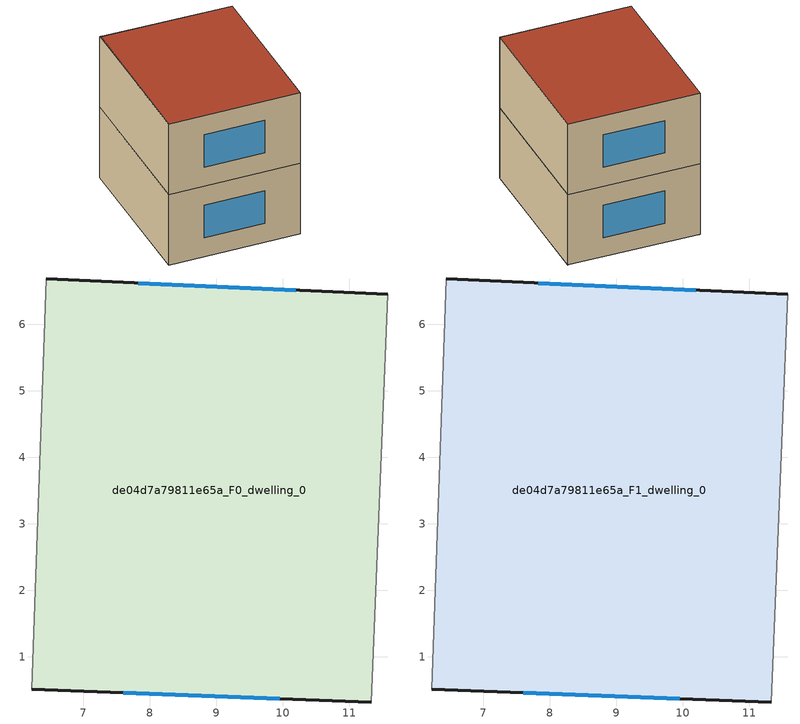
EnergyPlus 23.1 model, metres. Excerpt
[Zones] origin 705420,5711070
de04d7a79811e65a_F0_dwelling_0
 floor ground (EU_floor_Construction): 11.58,6.46 11.33,0.32 6.22,0.51 6.44,6.68 z0
 wall outside (EU_wall_Construction): 6.22,0.51 11.33,0.32 / 11.58,6.46 6.44,6.68 z0:3
 wall adiabatic (EU_wall_Construction): 11.33,0.32 11.58,6.46 / 6.44,6.68 6.22,0.51 z0:3
 window (EU_Window_Construction): 7.6,0.46 9.95,0.37 / 10.2,6.52 7.83,6.62 z0.81:2.19
de04d7a79811e65a_F1_dwelling_0
 floor to de04d7a79811e65a_F0_dwelling_0 (EU_floor_Construction): 11.58,6.46 11.33,0.32 6.22,0.51 6.44,6.68 z3
 wall outside (EU_wall_Construction): 6.22,0.51 11.33,0.32 / 11.58,6.46 6.44,6.68 z3:6
 wall adiabatic (EU_wall_Construction): 11.33,0.32 11.58,6.46 / 6.44,6.68 6.22,0.51 z3:6
 window (EU_Window_Construction): 7.6,0.46 9.95,0.37 / 10.2,6.52 7.83,6.62 z3.81:5.19
 roof outside (EU_roof_Construction): 11.33,0.32 11.58,6.46 6.44,6.68 6.22,0.51 z6
shading: 11.33,0.3 11.58,6.45 / 6.5,6.71 6.22,0.51 z0:6
[Building]
EU S2 Campaign: North Axis=0; Terrain=City; Solar Distribution=FullExterior
[Site:Location]
London: Latitude=51.5; Longitude=-0.5; Time Zone=0; Elevation=25
[SizingPeriod:WeatherFileDays]
AnnualSizingPeriod: Begin Month=1; Begin Day of Month=1; End Month=12; End Day of Month=31; Day of Week for Start Day=Monday; Use Weather File Daylight Saving Period=No; Use Weather File Rain and Snow Indicators=No
[MATERIAL]
EU_InternalMass_Material: Roughness=MediumRough; Thickness=0.1; Conductivity=1; Density=1800; Specific Heat=900; Thermal Absorptance=0.9; Solar Absorptance=0.7; Visible Absorptance=0.7
[MATERIAL:NOMASS] Roughness=MediumRough; Thermal Absorptance=0.9; Solar Absorptance=0.7; Visible Absorptance=0.7
Name | Thermal Resistance
EU_wall_NoMass | 0.555556
EU_roof_NoMass | 0.510204
EU_floor_NoMass | 1.68919
[WINDOWMATERIAL:SIMPLEGLAZINGSYSTEM]
EU_Window_SimpleGlazing: UFactor=3.96; Solar Heat Gain Coefficient=0.85; Visible Transmittance=0.85
[CONSTRUCTION]
EU_wall_Construction: EU_wall_NoMass
EU_roof_Construction: EU_roof_NoMass
EU_floor_Construction: EU_floor_NoMass
EU_Window_Construction: EU_Window_SimpleGlazing
EU_InternalMass_Construction: EU_InternalMass_Material
[ZONE] Type=1; Multiplier=1; Ceiling Height=autocalculate; Floor Area=autocalculate; Part of Total Floor Area=Yes
Name | Volume
de04d7a79811e65a_F0_dwelling_0 | 94.6816
de04d7a79811e65a_F1_dwelling_0 | 94.6831
[INTERNALMASS] Construction=EU_InternalMass_Construction; Surface Area=31.5611
Name | Zone or ZoneList
de04d7a79811e65a_F0_dwelling_0_EU_InternalMass | de04d7a79811e65a_F0_dwelling_0
de04d7a79811e65a_F1_dwelling_0_EU_InternalMass | de04d7a79811e65a_F1_dwelling_0
[OTHEREQUIPMENT] Fuel Type=Electricity; Design Level Calculation Method=Watts/Area; Power per Zone Floor Area=1; Fraction Latent=0; Fraction Radiant=0; Fraction Lost=0; Carbon Dioxide Generation Rate=0; EndUse Subcategory=EU_Step8_InternalGains
Name | Zone or ZoneList or Space or SpaceList | Schedule
EU_Step8_InternalGain_de04d7a79811e65a_F0_dwelling_0_f000 | de04d7a79811e65a_F0_dwelling_0 | EU_Step8_GainSchedule_de04d7a79811e65a_F0_dwelling_0_f000
EU_Step8_InternalGain_de04d7a79811e65a_F1_dwelling_0_f000 | de04d7a79811e65a_F1_dwelling_0 | EU_Step8_GainSchedule_de04d7a79811e65a_F1_dwelling_0_f000
[ZONEVENTILATION:DESIGNFLOWRATE] Schedule=EU_AlwaysOn; Design Flow Rate Calculation Method=AirChanges/Hour; Air Changes per Hour=0.48; Ventilation Type=Natural; Fan Pressure Rise=0; Fan Total Efficiency=1; Constant Term Coefficient=1; Temperature Term Coefficient=0; Velocity Term Coefficient=0; Velocity Squared Term Coefficient=0; Minimum Indoor Temperature=-100; Maximum Indoor Temperature=100; Delta Temperature=-100; Minimum Outdoor Temperature=-100; Maximum Outdoor Temperature=100; Maximum Wind Speed=40
Name | Zone or ZoneList or Space or SpaceList
EU_ConstantAir_de04d7a79811e65a_F0_dwelling_0 | de04d7a79811e65a_F0_dwelling_0
EU_ConstantAir_de04d7a79811e65a_F1_dwelling_0 | de04d7a79811e65a_F1_dwelling_0
[HVACTEMPLATE:THERMOSTAT] Constant Heating Setpoint=20; Constant Cooling Setpoint=50
EU_HeatOnly_de04d7a79811e65a_F0_dwelling_0; EU_HeatOnly_de04d7a79811e65a_F1_dwelling_0
[HVACTEMPLATE:ZONE:IDEALLOADSAIRSYSTEM] System Availability Schedule=EU_AlwaysOn; Maximum Heating Supply Air Temperature=50; Minimum Cooling Supply Air Temperature=13; Maximum Heating Supply Air Humidity Ratio=0.0156; Minimum Cooling Supply Air Humidity Ratio=0.0077; Heating Limit=NoLimit; Cooling Limit=NoLimit; Heating Availability Schedule=EU_AlwaysOn; Cooling Availability Schedule=EU_CoolingOff; Dehumidification Control Type=ConstantSensibleHeatRatio; Cooling Sensible Heat Ratio=0.7; Dehumidification Setpoint=60; Humidification Control Type=None; Humidification Setpoint=30; Outdoor Air Method=None; Outdoor Air Flow Rate per Person=0.00944; Outdoor Air Flow Rate per Zone Floor Area=0; Outdoor Air Flow Rate per Zone=0; Demand Controlled Ventilation Type=None; Outdoor Air Economizer Type=NoEconomizer; Heat Recovery Type=None; Sensible Heat Recovery Effectiveness=0.7; Latent Heat Recovery Effectiveness=0.65
Name | Template Thermostat
de04d7a79811e65a_F0_dwelling_0 | EU_HeatOnly_de04d7a79811e65a_F0_dwelling_0
de04d7a79811e65a_F1_dwelling_0 | EU_HeatOnly_de04d7a79811e65a_F1_dwelling_0
[SIZING:ZONE] Zone Cooling Design Supply Air Temperature Input Method=SupplyAirTemperature; Zone Cooling Design Supply Air Temperature=13; Zone Heating Design Supply Air Temperature Input Method=SupplyAirTemperature; Zone Heating Design Supply Air Temperature=50; Zone Cooling Design Supply Air Humidity Ratio=0.008; Zone Heating Design Supply Air Humidity Ratio=0.008; Cooling Design Air Flow Method=DesignDay; Cooling Design Air Flow Rate=0; Cooling Minimum Air Flow per Zone Floor Area=0.000762; Cooling Minimum Air Flow=0; Cooling Minimum Air Flow Fraction=0.2; Heating Design Air Flow Method=DesignDay; Heating Design Air Flow Rate=0; Heating Maximum Air Flow per Zone Floor Area=0.002032; Heating Maximum Air Flow=0.141576; Heating Maximum Air Flow Fraction=0.3; Account for Dedicated Outdoor Air System=No; Dedicated Outdoor Air System Control Strategy=NeutralSupplyAir; Dedicated Outdoor Air Low Setpoint Temperature for Design=autosize; Dedicated Outdoor Air High Setpoint Temperature for Design=autosize; Zone Load Sizing Method=Sensible Load Only No Latent Load; Zone Latent Cooling Design Supply Air Humidity Ratio Input Method=HumidityRatioDifference; Zone Cooling Design Supply Air Humidity Ratio Difference=0.005; Zone Latent Heating Design Supply Air Humidity Ratio Input Method=HumidityRatioDifference; Zone Humidification Design Supply Air Humidity Ratio Difference=0.005
de04d7a79811e65a_F0_dwelling_0; de04d7a79811e65a_F1_dwelling_0
[SCHEDULE:CONSTANT]
Name | Hourly Value
EU_AlwaysOn | 1
EU_CoolingOff | 0
[SCHEDULE:FILE] Column Number=1; Rows to Skip at Top=0; Number of Hours of Data=8760; Column Separator=Comma; Interpolate to Timestep=No; Minutes per Item=60; Adjust Schedule for Daylight Savings=Yes
Name | File
EU_Step8_GainSchedule_de04d7a79811e65a_F0_dwelling_0_f000 | ../../schedules/de04d7a79811e65a/de04d7a79811e65a_F0_dwelling_0_f000_gain.csv
EU_Step8_GainSchedule_de04d7a79811e65a_F1_dwelling_0_f000 | ../../schedules/de04d7a79811e65a/de04d7a79811e65a_F1_dwelling_0_f000_gain.csv
